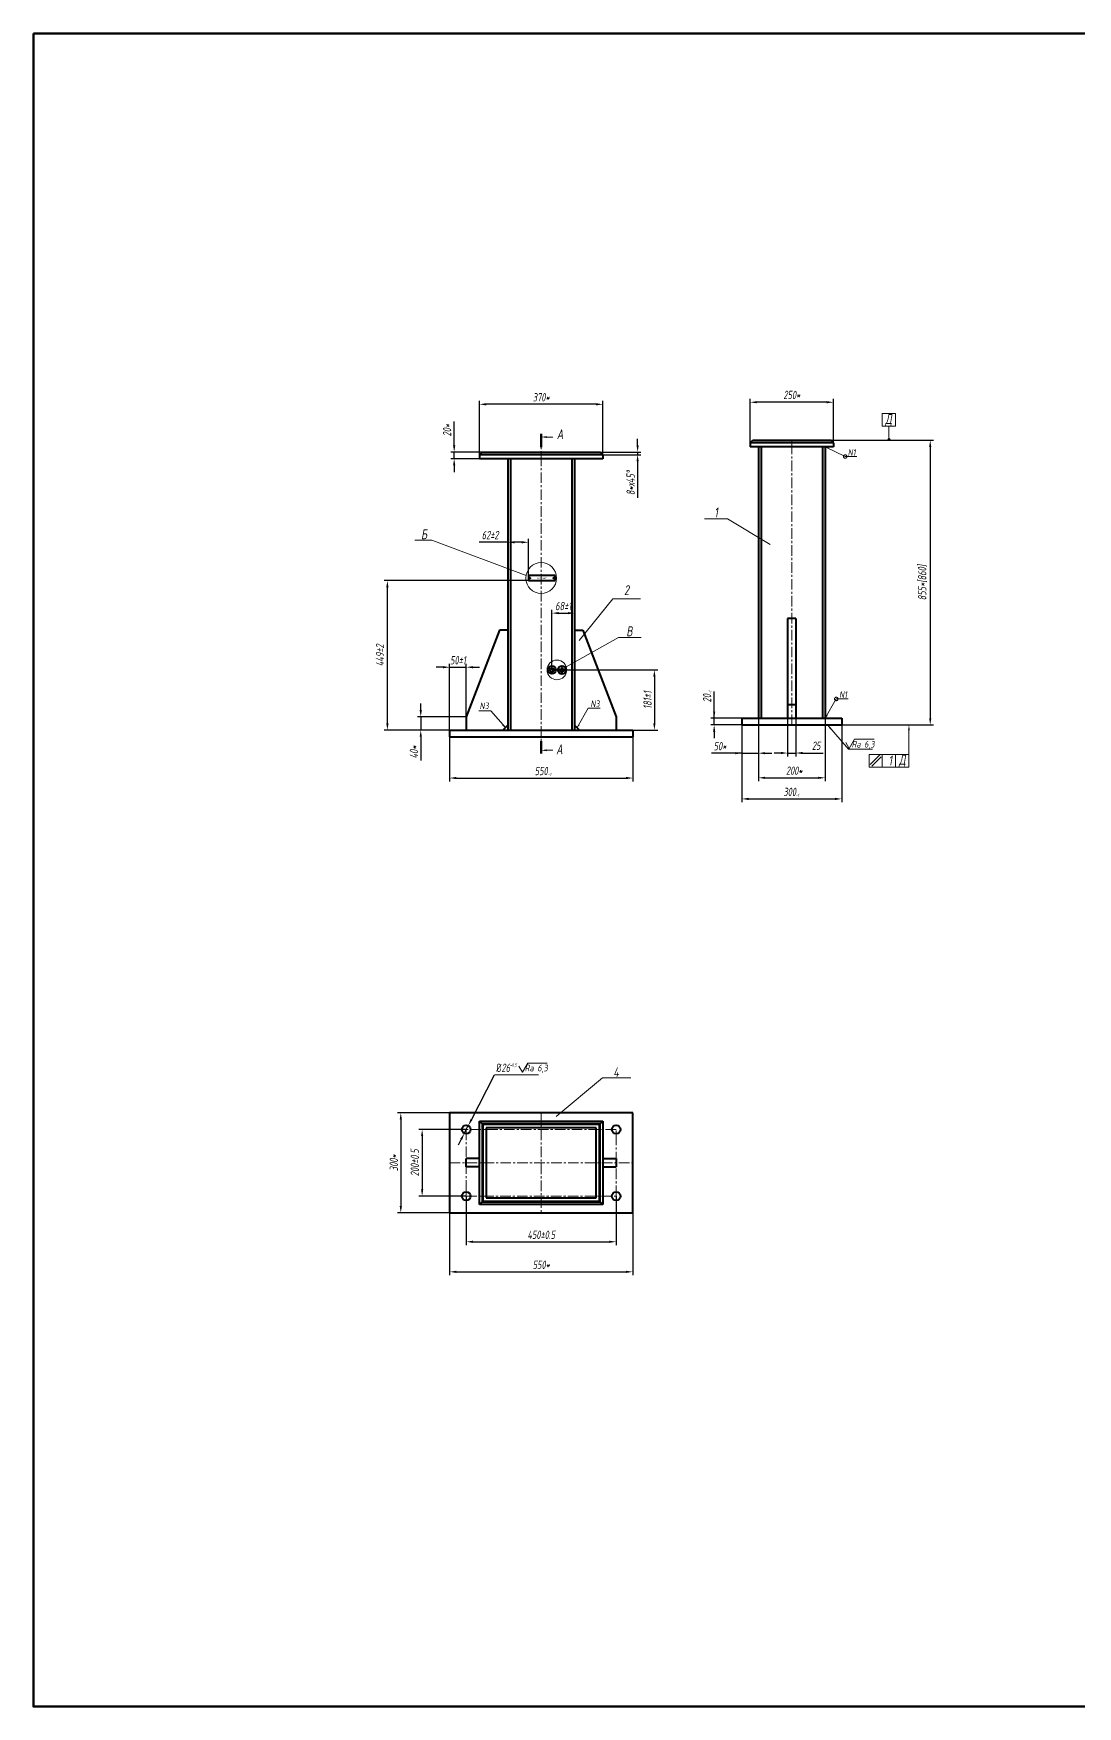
# Model space of a CAD drawing. Header units: millimetres. Extents: x 46486 to 69721, y 30372 to 52690.
# Drawn here: x 46486 to 49622, y 37806 to 42830 of the extents above; entities that cross this region are included whole.
import ezdxf

# ---------------------------------------------------------------- set-up
doc = ezdxf.new("R2010")
doc.units = ezdxf.units.MM
doc.linetypes.add('CENTER', pattern=[50.8, 31.75, -6.35, 6.35, -6.35])
doc.layers.add('РАЗМЕРЫ', color=7, linetype='Continuous', lineweight=18)
doc.styles.get("Standard").update_dxf_attribs({"font": 'simplex.shx', "width": 0.7, "oblique": 10})
doc.dimstyles.new('STAND1', dxfattribs={"dimtxt": 5, "dimasz": 4, "dimexe": 2, "dimexo": 0, "dimgap": 2, "dimtad": 1, "dimdec": 0, "dimzin": 0, "dimdsep": 46, "dimtxsty": 'Standard', "dimcen": 0, "dimadec": 0, "dimazin": 0, "dimtfac": 1, "dimtdec": 0, "dimtmove": 0, "dimatfit": 3, "dimfxl": 3, "dimtolj": 1, "dimtzin": 0, "dimarcsym": 1})
doc.dimstyles.new('Stand2', dxfattribs={"dimtxt": 10, "dimasz": 8, "dimexe": 4, "dimexo": 0, "dimgap": 4, "dimtad": 1, "dimdec": 0, "dimzin": 0, "dimdsep": 46, "dimtxsty": 'Standard', "dimcen": 0, "dimadec": 0, "dimazin": 0, "dimtfac": 1, "dimtdec": 0, "dimtmove": 0, "dimatfit": 3, "dimfxl": 0.18, "dimtolj": 1, "dimtzin": 0, "dimarcsym": 0})
doc.dimstyles.new('Stand4', dxfattribs={"dimtxt": 20, "dimasz": 16, "dimexe": 8, "dimexo": 0, "dimgap": 8, "dimtad": 1, "dimdec": 0, "dimzin": 0, "dimdsep": 46, "dimtxsty": 'Standard', "dimcen": 0, "dimadec": 0, "dimazin": 0, "dimtfac": 1, "dimtdec": 0, "dimtmove": 0, "dimatfit": 3, "dimfxl": 0.18, "dimtolj": 1, "dimtzin": 0, "dimarcsym": 0})
doc.dimstyles.new('Stand5', dxfattribs={"dimtxt": 25, "dimasz": 20, "dimexe": 10, "dimexo": 0, "dimgap": 8, "dimtad": 1, "dimdec": 0, "dimzin": 0, "dimdsep": 46, "dimtxsty": 'Standard', "dimcen": 0, "dimadec": 0, "dimazin": 0, "dimtfac": 1, "dimtdec": 0, "dimtmove": 0, "dimatfit": 3, "dimfxl": 0.18, "dimtolj": 1, "dimtzin": 0, "dimarcsym": 0})

# ---------------------------------------------------------------- blocks, each defined once
blk = doc.blocks.new('*D5946')
at = {"layer": 'РАЗМЕРЫ', "color": 0, "lineweight": 18, "insert": (48065.4, 40680.9), "char_height": 30, "attachment_point": 5, "rotation": 359.8985}
blk.add_mtext('\\A1;А', dxfattribs=at)
blk = doc.blocks.new('*D5947')
at = {"layer": 'РАЗМЕРЫ', "color": 0, "lineweight": 18, "insert": (48035.7, 40605.1), "char_height": 10, "attachment_point": 5, "rotation": 359.8985}
blk.add_mtext('\\A1;-1', dxfattribs=at)
blk = doc.blocks.new('*D5948')
at = {"layer": 'РАЗМЕРЫ', "color": 0, "lineweight": 18, "insert": (49054.1, 41669.7), "char_height": 30, "attachment_point": 5, "rotation": 359.8985}
blk.add_mtext('\\A1;Д', dxfattribs=at)
blk = doc.blocks.new('*D5949')
at = {"layer": 'РАЗМЕРЫ', "color": 0, "lineweight": 18, "insert": (49095.3, 40646.8), "char_height": 30, "attachment_point": 5, "rotation": 359.8985}
blk.add_mtext('\\A1;Д', dxfattribs=at)
blk = doc.blocks.new('*D5950')
at = {"layer": 'РАЗМЕРЫ', "color": 0, "lineweight": 18, "insert": (49059, 40647), "char_height": 30, "attachment_point": 5, "rotation": 359.8985}
blk.add_mtext('\\A1;1', dxfattribs=at)
blk = doc.blocks.new('*D5951')
at = {"layer": 'РАЗМЕРЫ', "color": 0, "lineweight": 18, "insert": (48535.9, 41391.8), "char_height": 30, "attachment_point": 5, "rotation": 359.8985}
blk.add_mtext('\\A1;1', dxfattribs=at)
blk = doc.blocks.new('*D5952')
at = {"layer": 'РАЗМЕРЫ', "color": 0, "lineweight": 18, "insert": (48977.5, 40693.8), "char_height": 20, "attachment_point": 5, "rotation": 359.8985}
blk.add_mtext('\\A1;Ra 6,3', dxfattribs=at)
blk = doc.blocks.new('*D5953')
at = {"layer": 'РАЗМЕРЫ', "color": 0, "lineweight": 18, "insert": (48917.4, 40845), "char_height": 20, "attachment_point": 5, "rotation": 359.8985}
blk.add_mtext('\\A1;N1', dxfattribs=at)
blk = doc.blocks.new('*D5954')
at = {"layer": 'РАЗМЕРЫ', "color": 0, "lineweight": 18, "insert": (48518.2, 40851.5), "char_height": 10, "attachment_point": 5, "rotation": 89.8985}
blk.add_mtext('\\A1;-1', dxfattribs=at)
blk = doc.blocks.new('*D5955')
at = {"layer": 'РАЗМЕРЫ', "color": 0, "lineweight": 18, "insert": (48943.2, 41572), "char_height": 20, "attachment_point": 5, "rotation": 359.8985}
blk.add_mtext('\\A1;N1', dxfattribs=at)
blk = doc.blocks.new('*D5956')
at = {"layer": 'РАЗМЕРЫ', "color": 0, "lineweight": 18, "insert": (48235.4, 39711.2), "char_height": 30, "attachment_point": 5, "rotation": 359.8985}
blk.add_mtext('\\A1;4', dxfattribs=at)
blk = doc.blocks.new('*D5961')
at = {"layer": 'РАЗМЕРЫ', "color": 0, "lineweight": 18, "insert": (48067.2, 41627), "char_height": 30, "attachment_point": 5, "rotation": 359.8985}
blk.add_mtext('\\A1;А', dxfattribs=at)
blk = doc.blocks.new('*D6020')
at = {"layer": 'РАЗМЕРЫ', "color": 0, "lineweight": 18, "insert": (47658.9, 41326.7), "char_height": 30, "attachment_point": 5, "rotation": 359.8985}
blk.add_mtext('\\A1;Б', dxfattribs=at)
blk = doc.blocks.new('*D6026')
at = {"layer": 'РАЗМЕРЫ', "color": 0, "lineweight": 18, "insert": (48275.5, 41035.2), "char_height": 30, "attachment_point": 5, "rotation": 359.8985}
blk.add_mtext('\\A1;В', dxfattribs=at)
blk = doc.blocks.new('*D6033')
at = {"layer": 'РАЗМЕРЫ', "color": 0, "lineweight": 18, "insert": (48780.2, 40542.7), "char_height": 10, "attachment_point": 5, "rotation": 359.8985}
blk.add_mtext('\\A1;-1', dxfattribs=at)
blk = doc.blocks.new('*D6043')
at = {"layer": 'РАЗМЕРЫ', "color": 0, "lineweight": 18, "insert": (47896.3, 39724.4), "char_height": 25, "attachment_point": 5, "rotation": 359.8985}
blk.add_mtext('\\A1;{\\Q0;%%C}26', dxfattribs=at)
blk = doc.blocks.new('*D6044')
at = {"layer": 'РАЗМЕРЫ', "color": 0, "lineweight": 18, "insert": (47995.9, 39721.5), "char_height": 20, "attachment_point": 5, "rotation": 359.8985}
blk.add_mtext('\\A1;Ra 6,3', dxfattribs=at)
blk = doc.blocks.new('*D6045')
at = {"layer": 'РАЗМЕРЫ', "color": 0, "lineweight": 18, "insert": (47927.2, 39731.7), "char_height": 10, "attachment_point": 5, "rotation": 359.8985}
blk.add_mtext('\\A1;-0,5', dxfattribs=at)
blk = doc.blocks.new('*D6046')
at = {"layer": 'РАЗМЕРЫ', "color": 0, "lineweight": 18, "insert": (48267, 41158.7), "char_height": 30, "attachment_point": 5, "rotation": 359.8985}
blk.add_mtext('\\A1;2', dxfattribs=at)
blk = doc.blocks.new('*D6047')
at = {"layer": 'РАЗМЕРЫ', "color": 0, "lineweight": 18, "insert": (48172.3, 40817.4), "char_height": 20, "attachment_point": 5, "rotation": 359.8985}
blk.add_mtext('\\A1;N3', dxfattribs=at)
blk = doc.blocks.new('*D6048')
at = {"layer": 'РАЗМЕРЫ', "color": 0, "lineweight": 18, "insert": (47839.3, 40811.3), "char_height": 20, "attachment_point": 5, "rotation": 359.8985}
blk.add_mtext('\\A1;N3', dxfattribs=at)
blk = doc.blocks.new('*D6077')
at = {"layer": 'РАЗМЕРЫ', "color": 0, "lineweight": 18, "insert": (48012.2, 41194.7), "char_height": 5, "attachment_point": 5, "rotation": 359.6202}
blk.add_mtext('\\A1;2А.012.002', dxfattribs=at)
blk = doc.blocks.new('*D6079')
at = {"layer": 'DEFPOINTS', "color": 0, "lineweight": 18}
for p in [(47749.3, 41573.4), (47826.5, 41553.4), (47834.4, 41573.4)]:
    blk.add_point(p, dxfattribs=at)
at = {"layer": 'РАЗМЕРЫ', "color": 0, "lineweight": -2}
for p, q in [((47749.3, 41593.4), (47749.3, 41664.7)), ((47749.3, 41593.4), (47749.3, 41664.7)), ((47834.4, 41573.4), (47739.3, 41573.4)), ((47826.5, 41553.4), (47739.3, 41553.4)), ((47749.3, 41553.4), (47749.3, 41573.4)), ((47749.3, 41533.4), (47749.3, 41513.4))]:
    blk.add_line(p, q, dxfattribs=at)
at = {"layer": 'РАЗМЕРЫ', "color": 0, "lineweight": 18}
for points in [[(47746, 41593.4), (47752.7, 41593.4), (47749.3, 41573.4)], [(47752.7, 41533.4), (47746, 41533.4), (47749.3, 41553.4)]]:
    blk.add_solid(points, dxfattribs=at)
at = {"layer": 'РАЗМЕРЫ', "color": 0, "lineweight": 18, "insert": (47727.9, 41639), "char_height": 25, "attachment_point": 5, "rotation": 90}
blk.add_mtext('\\A1;20*', dxfattribs=at)
blk = doc.blocks.new('*D6082')
at = {"layer": 'DEFPOINTS', "color": 0, "lineweight": 18}
for p in [(48187.7, 41573.4), (48195.7, 41565.4), (48300.2, 41565.4)]:
    blk.add_point(p, dxfattribs=at)
at = {"layer": 'РАЗМЕРЫ', "color": 0, "lineweight": -2}
for p, q in [((48300.2, 41593.4), (48300.2, 41613.4)), ((48187.7, 41573.4), (48310.2, 41573.4)), ((48195.7, 41565.4), (48310.2, 41565.4)), ((48300.2, 41573.4), (48300.2, 41565.4)), ((48300.2, 41545.4), (48300.2, 41436.1)), ((48300.2, 41545.4), (48300.2, 41436.1))]:
    blk.add_line(p, q, dxfattribs=at)
at = {"layer": 'РАЗМЕРЫ', "color": 0, "lineweight": 18}
for points in [[(48296.9, 41593.4), (48303.6, 41593.4), (48300.2, 41573.4)], [(48303.6, 41545.4), (48296.9, 41545.4), (48300.2, 41565.4)]]:
    blk.add_solid(points, dxfattribs=at)
at = {"layer": 'РАЗМЕРЫ', "color": 0, "lineweight": 18, "insert": (48279.2, 41480.8), "char_height": 25, "attachment_point": 5, "rotation": 90}
blk.add_mtext('\\A1;8*х45%%d', dxfattribs=at)
blk = doc.blocks.new('*D6083')
at = {"layer": 'DEFPOINTS', "color": 0, "lineweight": 18}
for p in [(47825.7, 41716.8), (47825.7, 41553.4), (48195.7, 41553.4)]:
    blk.add_point(p, dxfattribs=at)
at = {"layer": 'РАЗМЕРЫ', "color": 0, "lineweight": -2}
for p, q in [((47825.7, 41553.4), (47825.7, 41726.8)), ((48175.7, 41716.8), (47845.7, 41716.8)), ((48195.7, 41553.4), (48195.7, 41726.8))]:
    blk.add_line(p, q, dxfattribs=at)
at = {"layer": 'РАЗМЕРЫ', "color": 0, "lineweight": 18}
for points in [[(47845.7, 41720.1), (47845.7, 41713.5), (47825.7, 41716.8)], [(48175.7, 41713.5), (48175.7, 41720.1), (48195.7, 41716.8)]]:
    blk.add_solid(points, dxfattribs=at)
at = {"layer": 'РАЗМЕРЫ', "color": 0, "lineweight": 18, "insert": (48010.7, 41737.8), "char_height": 25, "attachment_point": 5}
blk.add_mtext('\\A1;370*', dxfattribs=at)
blk = doc.blocks.new('*D6084')
at = {"layer": 'DEFPOINTS', "color": 0, "lineweight": 18}
for p in [(47910.7, 41302.5), (47910.7, 41236), (47972.4, 41202.5)]:
    blk.add_point(p, dxfattribs=at)
at = {"layer": 'РАЗМЕРЫ', "color": 0, "lineweight": -2}
for p, q in [((47910.7, 41302.5), (47824.1, 41302.5)), ((47910.7, 41302.5), (47824.1, 41302.5)), ((47910.7, 41236), (47910.7, 41312.5)), ((47952.4, 41302.5), (47930.7, 41302.5)), ((47972.4, 41202.5), (47972.4, 41312.5))]:
    blk.add_line(p, q, dxfattribs=at)
at = {"layer": 'РАЗМЕРЫ', "color": 0, "lineweight": 18}
for points in [[(47930.7, 41305.8), (47930.7, 41299.2), (47910.7, 41302.5)], [(47952.4, 41299.2), (47952.4, 41305.8), (47972.4, 41302.5)]]:
    blk.add_solid(points, dxfattribs=at)
at = {"layer": 'РАЗМЕРЫ', "color": 0, "lineweight": 18, "insert": (47857.4, 41324), "char_height": 25, "attachment_point": 5}
blk.add_mtext('\\A1;62%%p2', dxfattribs=at)
blk = doc.blocks.new('*D6087')
at = {"layer": 'DEFPOINTS', "color": 0, "lineweight": 18}
for p in [(47785.7, 40927.3), (47735.7, 40738.4), (47785.7, 40738.4)]:
    blk.add_point(p, dxfattribs=at)
at = {"layer": 'РАЗМЕРЫ', "color": 0, "lineweight": -2}
for p, q in [((47715.7, 40927.3), (47695.7, 40927.3)), ((47735.7, 40738.4), (47735.7, 40937.3)), ((47735.7, 40927.3), (47785.7, 40927.3)), ((47785.7, 40738.4), (47785.7, 40937.3)), ((47805.7, 40927.3), (47825.7, 40927.3))]:
    blk.add_line(p, q, dxfattribs=at)
at = {"layer": 'РАЗМЕРЫ', "color": 0, "lineweight": 18}
for points in [[(47715.7, 40923.9), (47715.7, 40930.6), (47735.7, 40927.3)], [(47805.7, 40930.6), (47805.7, 40923.9), (47785.7, 40927.3)]]:
    blk.add_solid(points, dxfattribs=at)
at = {"layer": 'РАЗМЕРЫ', "color": 0, "lineweight": 18, "insert": (47760.7, 40948.3), "char_height": 25, "attachment_point": 5}
blk.add_mtext('\\A1;50%%p1', dxfattribs=at)
blk = doc.blocks.new('*D6090')
at = {"layer": 'DEFPOINTS', "color": 0, "lineweight": 18}
for p in [(47785.7, 40778.4), (47648.9, 40738.4), (47785.7, 40738.4)]:
    blk.add_point(p, dxfattribs=at)
at = {"layer": 'РАЗМЕРЫ', "color": 0, "lineweight": -2}
for p, q in [((47648.9, 40798.4), (47648.9, 40818.4)), ((47785.7, 40778.4), (47638.9, 40778.4)), ((47648.9, 40778.4), (47648.9, 40738.4)), ((47785.7, 40738.4), (47638.9, 40738.4)), ((47648.9, 40718.4), (47648.9, 40647)), ((47648.9, 40718.4), (47648.9, 40647))]:
    blk.add_line(p, q, dxfattribs=at)
at = {"layer": 'РАЗМЕРЫ', "color": 0, "lineweight": 18}
for points in [[(47645.6, 40798.4), (47652.3, 40798.4), (47648.9, 40778.4)], [(47652.3, 40718.4), (47645.6, 40718.4), (47648.9, 40738.4)]]:
    blk.add_solid(points, dxfattribs=at)
at = {"layer": 'РАЗМЕРЫ', "color": 0, "lineweight": 18, "insert": (47628.4, 40672.7), "char_height": 25, "attachment_point": 5, "rotation": 90}
blk.add_mtext('\\A1;40*', dxfattribs=at)
blk = doc.blocks.new('*D6093')
at = {"layer": 'DEFPOINTS', "color": 0, "lineweight": 18}
for p in [(47548.7, 41187.5), (47972.6, 41187.5), (47736.8, 40738.4)]:
    blk.add_point(p, dxfattribs=at)
at = {"layer": 'РАЗМЕРЫ', "color": 0, "lineweight": -2}
for p, q in [((47972.6, 41187.5), (47538.7, 41187.5)), ((47548.7, 40758.4), (47548.7, 41167.5)), ((47736.8, 40738.4), (47538.7, 40738.4))]:
    blk.add_line(p, q, dxfattribs=at)
at = {"layer": 'РАЗМЕРЫ', "color": 0, "lineweight": 18}
for points in [[(47552.1, 41167.5), (47545.4, 41167.5), (47548.7, 41187.5)], [(47545.4, 40758.4), (47552.1, 40758.4), (47548.7, 40738.4)]]:
    blk.add_solid(points, dxfattribs=at)
at = {"layer": 'РАЗМЕРЫ', "color": 0, "lineweight": 18, "insert": (47526.5, 40963), "char_height": 25, "attachment_point": 5, "rotation": 90}
blk.add_mtext('\\A1;449%%p2', dxfattribs=at)
blk = doc.blocks.new('*D6094')
at = {"layer": 'DEFPOINTS', "color": 0, "lineweight": 18}
for p in [(48110.7, 41089.8), (48110.7, 40976.5), (48043.1, 40919.2)]:
    blk.add_point(p, dxfattribs=at)
at = {"layer": 'РАЗМЕРЫ', "color": 0, "lineweight": -2}
for p, q in [((48043.1, 40919.2), (48043.1, 41099.8)), ((48110.7, 40976.5), (48110.7, 41099.8)), ((48063.1, 41089.8), (48090.7, 41089.8))]:
    blk.add_line(p, q, dxfattribs=at)
at = {"layer": 'РАЗМЕРЫ', "color": 0, "lineweight": 18}
for points in [[(48063.1, 41093.1), (48063.1, 41086.4), (48043.1, 41089.8)], [(48090.7, 41086.4), (48090.7, 41093.1), (48110.7, 41089.8)]]:
    blk.add_solid(points, dxfattribs=at)
at = {"layer": 'РАЗМЕРЫ', "color": 0, "lineweight": 18, "insert": (48076.9, 41111), "char_height": 25, "attachment_point": 5}
blk.add_mtext('\\A1;68%%p1', dxfattribs=at)
blk = doc.blocks.new('*D6095')
at = {"layer": 'DEFPOINTS', "color": 0, "lineweight": 18}
for p in [(48043.1, 40919.2), (48270.4, 40738.4), (48350.6, 40738.4)]:
    blk.add_point(p, dxfattribs=at)
at = {"layer": 'РАЗМЕРЫ', "color": 0, "lineweight": -2}
for p, q in [((48043.1, 40919.2), (48360.6, 40919.2)), ((48350.6, 40899.2), (48350.6, 40758.4)), ((48270.4, 40738.4), (48360.6, 40738.4))]:
    blk.add_line(p, q, dxfattribs=at)
at = {"layer": 'РАЗМЕРЫ', "color": 0, "lineweight": 18}
for points in [[(48353.9, 40899.2), (48347.3, 40899.2), (48350.6, 40919.2)], [(48347.3, 40758.4), (48353.9, 40758.4), (48350.6, 40738.4)]]:
    blk.add_solid(points, dxfattribs=at)
at = {"layer": 'РАЗМЕРЫ', "color": 0, "lineweight": 18, "insert": (48330.1, 40828.8), "char_height": 25, "attachment_point": 5, "rotation": 90}
blk.add_mtext('\\A1;181%%p1', dxfattribs=at)
blk = doc.blocks.new('*D6096')
at = {"layer": 'DEFPOINTS', "color": 0, "lineweight": 18}
for p in [(47735.7, 40718.4), (48285.7, 40718.4), (48285.7, 40594.5)]:
    blk.add_point(p, dxfattribs=at)
at = {"layer": 'РАЗМЕРЫ', "color": 0, "lineweight": -2}
for p, q in [((47735.7, 40718.4), (47735.7, 40584.5)), ((48285.7, 40718.4), (48285.7, 40584.5)), ((47755.7, 40594.5), (48265.7, 40594.5))]:
    blk.add_line(p, q, dxfattribs=at)
at = {"layer": 'РАЗМЕРЫ', "color": 0, "lineweight": 18}
for points in [[(47755.7, 40597.9), (47755.7, 40591.2), (47735.7, 40594.5)], [(48265.7, 40591.2), (48265.7, 40597.9), (48285.7, 40594.5)]]:
    blk.add_solid(points, dxfattribs=at)
at = {"layer": 'РАЗМЕРЫ', "color": 0, "lineweight": 18, "insert": (48010.7, 40615.6), "char_height": 25, "attachment_point": 5}
blk.add_mtext('\\A1;550', dxfattribs=at)
blk = doc.blocks.new('*D6097')
at = {"layer": 'DEFPOINTS', "color": 0, "lineweight": 18}
for p in [(48530.1, 40773.9), (48613.9, 40773.9), (48613.9, 40753.9)]:
    blk.add_point(p, dxfattribs=at)
at = {"layer": 'РАЗМЕРЫ', "color": 0, "lineweight": -2}
for p, q in [((48530.1, 40773.9), (48530.1, 40854.4)), ((48530.1, 40773.9), (48530.1, 40854.4)), ((48530.1, 40793.9), (48530.1, 40813.9)), ((48613.9, 40773.9), (48520.1, 40773.9)), ((48613.9, 40753.9), (48520.1, 40753.9)), ((48530.1, 40753.9), (48530.1, 40773.9)), ((48530.1, 40733.9), (48530.1, 40713.9))]:
    blk.add_line(p, q, dxfattribs=at)
at = {"layer": 'РАЗМЕРЫ', "color": 0, "lineweight": 18}
for points in [[(48526.8, 40793.9), (48533.5, 40793.9), (48530.1, 40773.9)], [(48533.5, 40733.9), (48526.8, 40733.9), (48530.1, 40753.9)]]:
    blk.add_solid(points, dxfattribs=at)
at = {"layer": 'РАЗМЕРЫ', "color": 0, "lineweight": 18, "insert": (48508.7, 40834.2), "char_height": 25, "attachment_point": 5, "rotation": 90}
blk.add_mtext('\\A1;20', dxfattribs=at)
blk = doc.blocks.new('*D6098')
at = {"layer": 'DEFPOINTS', "color": 0, "lineweight": 18}
for p in [(48638.3, 41723), (48638.3, 41588.9), (48888.3, 41588.9)]:
    blk.add_point(p, dxfattribs=at)
at = {"layer": 'РАЗМЕРЫ', "color": 0, "lineweight": -2}
for p, q in [((48638.3, 41588.9), (48638.3, 41733)), ((48868.3, 41723), (48658.3, 41723)), ((48888.3, 41588.9), (48888.3, 41733))]:
    blk.add_line(p, q, dxfattribs=at)
at = {"layer": 'РАЗМЕРЫ', "color": 0, "lineweight": 18}
for points in [[(48658.3, 41726.4), (48658.3, 41719.7), (48638.3, 41723)], [(48868.3, 41719.7), (48868.3, 41726.4), (48888.3, 41723)]]:
    blk.add_solid(points, dxfattribs=at)
at = {"layer": 'РАЗМЕРЫ', "color": 0, "lineweight": 18, "insert": (48763.3, 41745), "char_height": 25, "attachment_point": 5}
blk.add_mtext('\\A1;250*', dxfattribs=at)
blk = doc.blocks.new('*D6099')
at = {"layer": 'DEFPOINTS', "color": 0, "lineweight": 18}
for p in [(48775.8, 40801.7), (48750.8, 40793.9), (48775.8, 40669.6)]:
    blk.add_point(p, dxfattribs=at)
at = {"layer": 'РАЗМЕРЫ', "color": 0, "lineweight": -2}
for p, q in [((48775.8, 40801.7), (48775.8, 40659.6)), ((48750.8, 40793.9), (48750.8, 40659.6)), ((48730.8, 40669.6), (48710.8, 40669.6)), ((48750.8, 40669.6), (48775.8, 40669.6)), ((48795.8, 40669.6), (48857.2, 40669.6)), ((48795.8, 40669.6), (48857.2, 40669.6))]:
    blk.add_line(p, q, dxfattribs=at)
at = {"layer": 'РАЗМЕРЫ', "color": 0, "lineweight": 18}
for points in [[(48730.8, 40666.3), (48730.8, 40673), (48750.8, 40669.6)], [(48795.8, 40673), (48795.8, 40666.3), (48775.8, 40669.6)]]:
    blk.add_solid(points, dxfattribs=at)
at = {"layer": 'РАЗМЕРЫ', "color": 0, "lineweight": 18, "insert": (48836.5, 40691.6), "char_height": 25, "attachment_point": 5}
blk.add_mtext('\\A1;25', dxfattribs=at)
blk = doc.blocks.new('*D6100')
at = {"layer": 'DEFPOINTS', "color": 0, "lineweight": 18}
for p in [(48613.3, 40753.9), (48663.3, 40786.2), (48663.3, 40669.2)]:
    blk.add_point(p, dxfattribs=at)
at = {"layer": 'РАЗМЕРЫ', "color": 0, "lineweight": -2}
for p, q in [((48613.3, 40753.9), (48613.3, 40659.2)), ((48663.3, 40786.2), (48663.3, 40659.2)), ((48613.3, 40669.2), (48522.1, 40669.2)), ((48613.3, 40669.2), (48522.1, 40669.2)), ((48593.3, 40669.2), (48573.3, 40669.2)), ((48613.3, 40669.2), (48663.3, 40669.2)), ((48683.3, 40669.2), (48703.3, 40669.2))]:
    blk.add_line(p, q, dxfattribs=at)
at = {"layer": 'РАЗМЕРЫ', "color": 0, "lineweight": 18}
for points in [[(48593.3, 40665.8), (48593.3, 40672.5), (48613.3, 40669.2)], [(48683.3, 40672.5), (48683.3, 40665.8), (48663.3, 40669.2)]]:
    blk.add_solid(points, dxfattribs=at)
at = {"layer": 'РАЗМЕРЫ', "color": 0, "lineweight": 18, "insert": (48547.7, 40690.2), "char_height": 25, "attachment_point": 5}
blk.add_mtext('\\A1;50*', dxfattribs=at)
blk = doc.blocks.new('*D6101')
at = {"layer": 'DEFPOINTS', "color": 0, "lineweight": 18}
for p in [(48663.3, 40775.5), (48863.3, 40775.5), (48863.3, 40595.2)]:
    blk.add_point(p, dxfattribs=at)
at = {"layer": 'РАЗМЕРЫ', "color": 0, "lineweight": -2}
for p, q in [((48663.3, 40775.5), (48663.3, 40585.2)), ((48863.3, 40775.5), (48863.3, 40585.2)), ((48683.3, 40595.2), (48843.3, 40595.2))]:
    blk.add_line(p, q, dxfattribs=at)
at = {"layer": 'РАЗМЕРЫ', "color": 0, "lineweight": 18}
for points in [[(48683.3, 40598.5), (48683.3, 40591.9), (48663.3, 40595.2)], [(48843.3, 40591.9), (48843.3, 40598.5), (48863.3, 40595.2)]]:
    blk.add_solid(points, dxfattribs=at)
at = {"layer": 'РАЗМЕРЫ', "color": 0, "lineweight": 18, "insert": (48770.6, 40616.7), "char_height": 25, "attachment_point": 5}
blk.add_mtext('\\A1;200*', dxfattribs=at)
blk = doc.blocks.new('*D6102')
at = {"layer": 'DEFPOINTS', "color": 0, "lineweight": 18}
for p in [(48613.3, 40753.9), (48913.3, 40753.9), (48913.3, 40531.9)]:
    blk.add_point(p, dxfattribs=at)
at = {"layer": 'РАЗМЕРЫ', "color": 0, "lineweight": -2}
for p, q in [((48613.3, 40753.9), (48613.3, 40521.9)), ((48913.3, 40753.9), (48913.3, 40521.9)), ((48633.3, 40531.9), (48893.3, 40531.9))]:
    blk.add_line(p, q, dxfattribs=at)
at = {"layer": 'РАЗМЕРЫ', "color": 0, "lineweight": 18}
for points in [[(48633.3, 40535.2), (48633.3, 40528.5), (48613.3, 40531.9)], [(48893.3, 40528.5), (48893.3, 40535.2), (48913.3, 40531.9)]]:
    blk.add_solid(points, dxfattribs=at)
at = {"layer": 'РАЗМЕРЫ', "color": 0, "lineweight": 18, "insert": (48757.1, 40552.9), "char_height": 25, "attachment_point": 5}
blk.add_mtext('\\A1;300', dxfattribs=at)
blk = doc.blocks.new('*D6107')
at = {"layer": 'DEFPOINTS', "color": 0, "lineweight": 18}
for p in [(48879.9, 41608.9), (48912.7, 40753.9), (49179.1, 40753.9)]:
    blk.add_point(p, dxfattribs=at)
at = {"layer": 'РАЗМЕРЫ', "color": 0, "lineweight": -2}
for p, q in [((48879.9, 41608.9), (49189.1, 41608.9)), ((49179.1, 41588.9), (49179.1, 40773.9)), ((48912.7, 40753.9), (49189.1, 40753.9))]:
    blk.add_line(p, q, dxfattribs=at)
at = {"layer": 'РАЗМЕРЫ', "color": 0, "lineweight": 18}
for points in [[(49182.4, 41588.9), (49175.8, 41588.9), (49179.1, 41608.9)], [(49175.8, 40773.9), (49182.4, 40773.9), (49179.1, 40753.9)]]:
    blk.add_solid(points, dxfattribs=at)
at = {"layer": 'РАЗМЕРЫ', "color": 0, "lineweight": 18, "insert": (49156.1, 41181.4), "char_height": 25, "attachment_point": 5, "rotation": 90}
blk.add_mtext('\\A1;855*[860]', dxfattribs=at)
blk = doc.blocks.new('*D6109')
at = {"layer": 'DEFPOINTS', "color": 0, "lineweight": 18}
for p in [(47785.7, 39339.2), (48235.7, 39339.2), (48235.7, 39202)]:
    blk.add_point(p, dxfattribs=at)
at = {"layer": 'РАЗМЕРЫ', "color": 0, "lineweight": -2}
for p, q in [((47785.7, 39339.2), (47785.7, 39192)), ((48235.7, 39339.2), (48235.7, 39192)), ((47805.7, 39202), (48215.7, 39202))]:
    blk.add_line(p, q, dxfattribs=at)
at = {"layer": 'РАЗМЕРЫ', "color": 0, "lineweight": 18}
for points in [[(47805.7, 39205.3), (47805.7, 39198.7), (47785.7, 39202)], [(48215.7, 39198.7), (48215.7, 39205.3), (48235.7, 39202)]]:
    blk.add_solid(points, dxfattribs=at)
at = {"layer": 'РАЗМЕРЫ', "color": 0, "lineweight": 18, "insert": (48010.7, 39223), "char_height": 25, "attachment_point": 5}
blk.add_mtext('\\A1;450%%p0.5', dxfattribs=at)
blk = doc.blocks.new('*D6110')
at = {"layer": 'DEFPOINTS', "color": 0, "lineweight": 18}
for p in [(47735.7, 39289.2), (48285.7, 39289.2), (48285.7, 39111.7)]:
    blk.add_point(p, dxfattribs=at)
at = {"layer": 'РАЗМЕРЫ', "color": 0, "lineweight": -2}
for p, q in [((47735.7, 39289.2), (47735.7, 39101.7)), ((48285.7, 39289.2), (48285.7, 39101.7)), ((47755.7, 39111.7), (48265.7, 39111.7))]:
    blk.add_line(p, q, dxfattribs=at)
at = {"layer": 'РАЗМЕРЫ', "color": 0, "lineweight": 18}
for points in [[(47755.7, 39115), (47755.7, 39108.4), (47735.7, 39111.7)], [(48265.7, 39108.4), (48265.7, 39115), (48285.7, 39111.7)]]:
    blk.add_solid(points, dxfattribs=at)
at = {"layer": 'РАЗМЕРЫ', "color": 0, "lineweight": 18, "insert": (48010.7, 39132.7), "char_height": 25, "attachment_point": 5}
blk.add_mtext('\\A1;550*', dxfattribs=at)
blk = doc.blocks.new('*D6111')
at = {"layer": 'DEFPOINTS', "color": 0, "lineweight": 18}
for p in [(47785.7, 39539.2), (47653.1, 39339.2), (47785.7, 39339.2)]:
    blk.add_point(p, dxfattribs=at)
at = {"layer": 'РАЗМЕРЫ', "color": 0, "lineweight": -2}
for p, q in [((47785.7, 39539.2), (47643.1, 39539.2)), ((47653.1, 39519.2), (47653.1, 39359.2)), ((47785.7, 39339.2), (47643.1, 39339.2))]:
    blk.add_line(p, q, dxfattribs=at)
at = {"layer": 'РАЗМЕРЫ', "color": 0, "lineweight": 18}
for points in [[(47656.4, 39519.2), (47649.8, 39519.2), (47653.1, 39539.2)], [(47649.8, 39359.2), (47656.4, 39359.2), (47653.1, 39339.2)]]:
    blk.add_solid(points, dxfattribs=at)
at = {"layer": 'РАЗМЕРЫ', "color": 0, "lineweight": 18, "insert": (47631.1, 39439.2), "char_height": 25, "attachment_point": 5, "rotation": 90}
blk.add_mtext('\\A1;200%%p0.5', dxfattribs=at)
blk = doc.blocks.new('*D6112')
at = {"layer": 'DEFPOINTS', "color": 0, "lineweight": 18}
for p in [(47735.7, 39589.2), (47589, 39289.2), (47735.7, 39289.2)]:
    blk.add_point(p, dxfattribs=at)
at = {"layer": 'РАЗМЕРЫ', "color": 0, "lineweight": -2}
for p, q in [((47735.7, 39589.2), (47579, 39589.2)), ((47589, 39569.2), (47589, 39309.2)), ((47735.7, 39289.2), (47579, 39289.2))]:
    blk.add_line(p, q, dxfattribs=at)
at = {"layer": 'РАЗМЕРЫ', "color": 0, "lineweight": 18}
for points in [[(47592.4, 39569.2), (47585.7, 39569.2), (47589, 39589.2)], [(47585.7, 39309.2), (47592.4, 39309.2), (47589, 39289.2)]]:
    blk.add_solid(points, dxfattribs=at)
at = {"layer": 'РАЗМЕРЫ', "color": 0, "lineweight": 18, "insert": (47568, 39439.2), "char_height": 25, "attachment_point": 5, "rotation": 90}
blk.add_mtext('\\A1;300*', dxfattribs=at)
blk = doc.blocks.new('*D6113')
at = {"layer": 'РАЗМЕРЫ', "color": 0, "lineweight": -2}
for p, q in [((47800.9, 39568.5), (47870.6, 39703.7)), ((47779.8, 39527.6), (47791.7, 39550.7)), ((47770.6, 39509.8), (47761.4, 39492.1))]:
    blk.add_line(p, q, dxfattribs=at)
at = {"layer": 'РАЗМЕРЫ', "color": 0, "lineweight": 18}
for points in [[(47797.9, 39570), (47803.8, 39567), (47791.7, 39550.7)], [(47773.6, 39508.3), (47767.6, 39511.4), (47779.8, 39527.6)]]:
    blk.add_solid(points, dxfattribs=at)
at = {"layer": 'РАЗМЕРЫ', "color": 0, "lineweight": 18, "insert": (47845.5, 39699.8), "char_height": 25, "attachment_point": 5, "rotation": 62.7233}
blk.add_mtext('\\A1;  ', dxfattribs=at)

msp = doc.modelspace()

# ---------------------------------------------------------------- hatches: boundary and pattern name
at = {"layer": 'РАЗМЕРЫ', "lineweight": 18}
h = msp.add_hatch(color=0, dxfattribs=at)
h.dxf.hatch_style = 1
h.paths.add_polyline_path([(48026.73, 41615.85), (48010.73, 41618.54), (48026.73, 41621.18)])
h = msp.add_hatch(color=256, dxfattribs=at)
h.dxf.hatch_style = 1
h.paths.add_polyline_path([(49061.89, 41608.91), (49048.63, 41608.91), (49055.02, 41618.39)])
h = msp.add_hatch(color=0, dxfattribs=at)
h.dxf.hatch_style = 1
h.paths.add_polyline_path([(48875.09, 41586.93), (48872.23, 41584.64), (48863.34, 41588.91)])
h = msp.add_hatch(color=0, dxfattribs=at)
h.dxf.hatch_style = 1
h.paths.add_polyline_path([(47893.2, 40752.36), (47896.73, 40753.34), (47903.23, 40745.91)])
h = msp.add_hatch(color=0, dxfattribs=at)
h.dxf.hatch_style = 1
h.paths.add_polyline_path([(48126.81, 40754.18), (48123.16, 40754.46), (48118.23, 40745.91)])
h = msp.add_hatch(color=0, dxfattribs=at)
h.dxf.hatch_style = 1
h.paths.add_polyline_path([(48871.92, 40782.18), (48868.27, 40782.45), (48863.34, 40773.91)])
h = msp.add_hatch(color=0, dxfattribs=at)
h.dxf.hatch_style = 1
h.paths.add_polyline_path([(48882.63, 40743.69), (48878.63, 40740.15), (48870.04, 40753.91)])
h = msp.add_hatch(color=0, dxfattribs=at)
h.dxf.hatch_style = 1
h.paths.add_polyline_path([(49115.21, 40753.91), (49117.87, 40737.91), (49115.21, 40737.91), (49112.54, 40737.91)])
h = msp.add_hatch(color=0, dxfattribs=at)
h.dxf.hatch_style = 1
h.paths.add_polyline_path([(48026.73, 40675.17), (48010.73, 40677.87), (48026.73, 40680.51)])

# ---------------------------------------------------------------- linework, layer by layer
at = {"color": 7, "linetype": 'Continuous', "lineweight": 40}
for p, q in [((48638.34, 41600.91), (48646.34, 41608.91)), ((48888.34, 41600.91), (48638.34, 41600.91)), ((48638.34, 41600.91), (48638.34, 41588.91)), ((48646.34, 41608.91), (48880.34, 41608.91)), ((48888.34, 41600.91), (48880.34, 41608.91)), ((48888.34, 41600.91), (48888.34, 41588.91)), ((47833.73, 41573.41), (47825.73, 41565.41)), ((48195.73, 41565.41), (47825.73, 41565.41)), ((47825.73, 41565.41), (47825.73, 41553.41)), ((48195.73, 41553.41), (47825.73, 41553.41)), ((47833.73, 41573.41), (48187.73, 41573.41)), ((47910.73, 41553.41), (47910.73, 40738.41)), ((47918.73, 41553.41), (47918.73, 40738.41)), ((48102.73, 41553.41), (48102.73, 40738.41)), ((48110.73, 41553.41), (48110.73, 40738.41)), ((48195.73, 41565.41), (48187.73, 41573.41)), ((48195.73, 41565.41), (48195.73, 41553.41)), ((48888.34, 41588.91), (48638.34, 41588.91)), ((48663.34, 41588.91), (48663.34, 40773.91)), ((48671.34, 41588.91), (48671.34, 40773.91)), ((48855.34, 41588.91), (48855.34, 40773.91)), ((48863.34, 41588.91), (48863.34, 40773.91)), ((48775.84, 41073.91), (48750.84, 41073.91)), ((48750.84, 41073.91), (48750.84, 40813.91)), ((48775.84, 41073.91), (48775.84, 40813.91)), ((47885.73, 41038.41), (47785.73, 40778.41)), ((47910.73, 41038.41), (47885.73, 41038.41)), ((48110.73, 41038.41), (48135.73, 41038.41)), ((48135.73, 41038.41), (48235.73, 40778.41)), ((48064.42, 40921.21), (48072.15, 40921.21)), ((48081.68, 40919.41), (48064.42, 40919.41)), ((48068.02, 40917.61), (48078.08, 40917.61)), ((48078.08, 40915.81), (48068.02, 40915.81)), ((48071.62, 40914.01), (48074.48, 40914.01)), ((48074.48, 40912.21), (48071.62, 40912.21)), ((48072.15, 40925.31), (48072.15, 40921.21)), ((48073.95, 40925.31), (48073.95, 40921.21)), ((48073.95, 40921.21), (48081.68, 40921.21)), ((48775.84, 40813.91), (48750.84, 40813.91)), ((48750.84, 40813.91), (48750.84, 40773.91)), ((48775.84, 40813.91), (48775.84, 40773.91)), ((47785.73, 40778.41), (47785.73, 40738.41)), ((47895.73, 40738.41), (47910.73, 40753.41)), ((48110.73, 40753.41), (48125.73, 40738.41)), ((48235.73, 40778.41), (48235.73, 40738.41)), ((48613.34, 40773.91), (48613.34, 40753.91)), ((48613.34, 40773.91), (48913.34, 40773.91)), ((48613.34, 40753.91), (48913.34, 40753.91)), ((48913.34, 40773.91), (48913.34, 40753.91)), ((47735.73, 40738.41), (47735.73, 40718.41)), ((47735.73, 40738.41), (48285.73, 40738.41)), ((47735.73, 40718.41), (48285.73, 40718.41)), ((48285.73, 40738.41), (48285.73, 40718.41)), ((47735.73, 39589.18), (47735.73, 39289.18)), ((48285.73, 39589.18), (47735.73, 39589.18)), ((47825.73, 39314.18), (47825.73, 39564.18)), ((47833.73, 39556.18), (47825.73, 39564.18)), ((47825.73, 39564.18), (48195.73, 39564.18)), ((47833.73, 39556.18), (47833.73, 39322.18)), ((48187.73, 39556.18), (47833.73, 39556.18)), ((48185.73, 39554.18), (47835.73, 39554.18)), ((47835.73, 39554.18), (47835.73, 39324.18)), ((47845.73, 39544.18), (47845.73, 39334.18)), ((48175.73, 39544.18), (47845.73, 39544.18)), ((48175.73, 39334.18), (48175.73, 39544.18)), ((48185.73, 39324.18), (48185.73, 39554.18)), ((48195.73, 39564.18), (48187.73, 39556.18)), ((48187.73, 39322.18), (48187.73, 39556.18)), ((48195.73, 39564.18), (48195.73, 39314.18)), ((48285.73, 39289.18), (48285.73, 39589.18)), ((47785.73, 39426.68), (47785.73, 39451.68)), ((47825.73, 39451.68), (47785.73, 39451.68)), ((48195.73, 39451.68), (48235.73, 39451.68)), ((48235.73, 39451.68), (48235.73, 39426.68)), ((47825.73, 39426.68), (47785.73, 39426.68)), ((48195.73, 39426.68), (48235.73, 39426.68)), ((47735.73, 39289.18), (48285.73, 39289.18)), ((47833.73, 39322.18), (47825.73, 39314.18)), ((48195.73, 39314.18), (47825.73, 39314.18)), ((47833.73, 39322.18), (48187.73, 39322.18)), ((47835.73, 39324.18), (48185.73, 39324.18)), ((47845.73, 39334.18), (48175.73, 39334.18)), ((48195.73, 39314.18), (48187.73, 39322.18))]:
    msp.add_line(p, q, dxfattribs=at)
for centre, radius in [((48043.05, 40919.21), 12), ((48043.05, 40919.21), 6), ((48073.05, 40919.21), 12.5), ((47785.73, 39539.18), 13), ((48235.73, 39539.18), 13), ((47785.73, 39339.18), 13), ((48235.73, 39339.18), 13)]:
    msp.add_circle(centre, radius, dxfattribs=at)
for centre, start, end in [((48064.42, 40920.31), 90, 180), ((48064.42, 40920.31), 180, 270), ((48068.02, 40916.71), 90, 180), ((48068.02, 40916.71), 180, 270), ((48071.62, 40913.11), 90, 180), ((48071.62, 40913.11), 180, 270), ((48073.05, 40925.31), 90, 180), ((48073.05, 40925.31), 0, 90), ((48074.48, 40913.11), 0, 90), ((48074.48, 40913.11), 270, 0), ((48078.08, 40916.71), 0, 90), ((48078.08, 40916.71), 270, 0), ((48081.68, 40920.31), 0, 90), ((48081.68, 40920.31), 270, 0)]:
    msp.add_arc(centre, 0.9, start, end, dxfattribs=at)
at = {"layer": 'РАЗМЕРЫ', "color": 0, "lineweight": 18}
for p, q in [((49035.02, 41689.2), (49035.02, 41650.91)), ((49075.02, 41689.2), (49035.02, 41689.2)), ((49075.02, 41650.91), (49035.02, 41650.91)), ((49055.02, 41618.39), (49055.02, 41650.91)), ((49075.02, 41689.2), (49075.02, 41650.91)), ((48045.23, 41618.48), (48026.73, 41618.52)), ((48863.34, 41588.91), (48923.76, 41559.95)), ((48570.05, 41372.97), (48501.1, 41372.97)), ((48698.59, 41295.85), (48570.05, 41372.97)), ((47681.78, 41308.33), (47630.88, 41308.33)), ((47965.09, 41202.43), (47681.78, 41308.33)), ((47978.25, 41195), (47974.45, 41195.03)), ((47977.24, 41196.25), (47975.24, 41194.06)), ((47977.52, 41195.95), (47975.56, 41193.77)), ((47976.4, 41193.1), (47976.4, 41196.96)), ((48050.25, 41195.03), (48046.45, 41195.06)), ((48049.24, 41196.28), (48047.24, 41194.08)), ((48049.52, 41195.98), (48047.56, 41193.79)), ((48048.4, 41193.12), (48048.4, 41196.99)), ((48124.51, 41007.97), (48226.18, 41132.42)), ((48226.18, 41132.42), (48308.56, 41132.42)), ((48085.88, 40928.28), (48243.22, 41016.6)), ((48243.22, 41016.6), (48311, 41016.6)), ((47859.1, 40796.34), (47823.13, 40796.34)), ((47903.23, 40745.91), (47859.1, 40796.34)), ((48118.23, 40745.91), (48151.73, 40803.94)), ((48187.7, 40803.94), (48151.73, 40803.94)), ((48863.34, 40773.91), (48896.83, 40831.94)), ((48932.81, 40831.94), (48896.83, 40831.94)), ((48933.47, 40681.24), (48870.04, 40753.91)), ((48935.82, 40683.1), (48925.26, 40701.39)), ((48935.82, 40683.1), (48951.98, 40711.09)), ((48951.98, 40711.09), (49010.55, 40711.58)), ((49115.21, 40737.91), (49115.21, 40627.22)), ((48045.23, 40677.81), (48026.73, 40677.84)), ((49006.04, 40681.24), (48933.47, 40681.24)), ((48995.21, 40627.22), (48995.21, 40665.52)), ((48995.21, 40665.52), (49115.21, 40665.52)), ((49027.58, 40663.98), (48999.03, 40635.38)), ((49031.74, 40658.46), (49003.19, 40629.86)), ((49035.21, 40627.22), (49035.21, 40665.52)), ((49075.21, 40627.22), (49075.21, 40665.52)), ((49115.21, 40627.22), (49115.21, 40665.52)), ((49035.21, 40627.22), (48995.21, 40627.22)), ((49075.21, 40627.22), (49035.21, 40627.22)), ((49075.21, 40627.22), (49115.21, 40627.22)), ((47870.59, 39703.75), (48002.93, 39703.75)), ((47954.25, 39710.82), (47943.7, 39729.11)), ((47954.25, 39710.82), (47970.41, 39738.81)), ((47970.41, 39738.81), (48029.04, 39738.81)), ((48055.7, 39577.86), (48194.37, 39693.93)), ((48194.37, 39693.93), (48280.06, 39693.93))]:
    msp.add_line(p, q, dxfattribs=at)
at = {"layer": 'РАЗМЕРЫ', "color": 0, "linetype": 'CENTER', "lineweight": 18}
for p, q in [((48010.73, 40667.72), (48010.73, 41628.58)), ((48763.34, 40753.91), (48763.34, 41608.91)), ((48010.73, 39589.18), (48010.73, 39289.18)), ((47785.73, 39539.18), (47785.73, 39339.18)), ((48235.73, 39539.18), (47785.73, 39539.18)), ((48235.73, 39339.18), (48235.73, 39539.18)), ((47735.73, 39439.18), (48285.73, 39439.18)), ((47785.73, 39339.18), (48235.73, 39339.18))]:
    msp.add_line(p, q, dxfattribs=at)
at = {"layer": 'РАЗМЕРЫ', "color": 0, "lineweight": 200}
for p, q in [((48010.73, 41588.49), (48010.73, 41628.58)), ((48010.73, 40705.51), (48010.73, 40667.72))]:
    msp.add_line(p, q, dxfattribs=at)
at = {"layer": 'РАЗМЕРЫ', "lineweight": 18}
for p, q in [((48923.76, 41559.95), (48958.73, 41559.95)), ((47920.13, 39729.99), (47920.13, 39732.61))]:
    msp.add_line(p, q, dxfattribs=at)
at = {"layer": 'РАЗМЕРЫ', "color": 0, "lineweight": 40}
for p, q in [((47972.4, 41202.53), (47972.4, 41187.53)), ((48052.4, 41202.53), (47972.4, 41202.53)), ((48052.4, 41187.53), (48052.4, 41202.53)), ((47972.4, 41187.53), (48052.4, 41187.53))]:
    msp.add_line(p, q, dxfattribs=at)
at = {"layer": 'РАЗМЕРЫ', "color": 0, "lineweight": 200}
msp.add_lwpolyline([(46485.73, 42830.41), (52757.3, 42830.41), (52757.3, 37806.34), (46485.73, 37806.34)], close=True, dxfattribs=at)
at = {"layer": 'РАЗМЕРЫ', "color": 0, "linetype": 'CENTER', "lineweight": 18}
for centre in [(48923.76, 41559.95), (48896.83, 40831.94)]:
    msp.add_circle(centre, 5.18, dxfattribs=at)
at = {"layer": 'РАЗМЕРЫ', "color": 0, "lineweight": 18}
msp.add_circle((48010.73, 41195.03), 46.24, dxfattribs=at)
at = {"layer": 'РАЗМЕРЫ', "color": 0, "lineweight": 40}
for centre in [(47976.4, 41195.03), (48048.4, 41195.03)]:
    msp.add_circle(centre, 1.5, dxfattribs=at)
at = {"layer": 'РАЗМЕРЫ', "lineweight": 18}
msp.add_circle((48057.86, 40919.28), 29.43, dxfattribs=at)

# ---------------------------------------------------------------- dimensions: what is measured, and where the dimension line sits
at = {"layer": 'РАЗМЕРЫ', "color": 0, "lineweight": 18}
for base, p1, p2, angle, text, picture, middle in [((47825.73, 41716.81), (48195.73, 41553.41), (47825.73, 41553.41), 180, '370*', '*D6083', (48010.73, 41737.83)), ((48638.34, 41723.05), (48888.34, 41588.91), (48638.34, 41588.91), 180, '250*', '*D6098', (48763.34, 41745.03)), ((47749.33, 41573.41), (47826.47, 41553.41), (47834.44, 41573.41), 90, '20*', '*D6079', (47727.86, 41639.04)), ((48300.23, 41565.41), (48187.73, 41573.41), (48195.73, 41565.41), 90, '8*х45%%d', '*D6082', (48279.21, 41480.76)), ((49179.12, 40753.91), (48879.87, 41608.91), (48912.74, 40753.91), 270, '855*[860]', '*D6107', (49156.12, 41181.41)), ((47548.73, 41187.53), (47736.83, 40738.41), (47972.56, 41187.53), 270, '449%%p2', '*D6093', (47526.54, 40962.97)), ((48350.6, 40738.41), (48043.05, 40919.21), (48270.42, 40738.41), 90, '181%%p1', '*D6095', (48330.1, 40828.81)), ((47648.93, 40738.41), (47785.73, 40778.41), (47785.73, 40738.41), 90, '40*', '*D6090', (47628.43, 40672.68)), ((47589.05, 39289.18), (47735.73, 39589.18), (47735.73, 39289.18), 270, '300*', '*D6112', (47568.03, 39439.18)), ((47653.11, 39339.18), (47785.73, 39539.18), (47785.73, 39339.18), 270, '200%%p0.5', '*D6111', (47631.12, 39439.18))]:
    dim = msp.add_linear_dim(base=base, p1=p1, p2=p2, angle=angle, text=text, dimstyle='Stand5', dxfattribs=at)
    dim.commit()
    dim.dimension.update_dxf_attribs({"geometry": picture, "text_midpoint": middle})
for center, mpoint, text, dimstyle, override, picture, middle in [((49016.2, 41645.26), (49000.2, 41645.29), 'Д', 'Stand4', {"dimtxt": 30, "dimse1": 1, "dimsd1": 1, "dimsd2": 1, "dimtmove": 1}, '*D5948', (49054.04, 41645.2)), ((48029.37, 41604.07), (48013.37, 41604.1), 'А', 'Stand4', {"dimtxt": 30, "dimse1": 1, "dimsd1": 1, "dimsd2": 1, "dimtmove": 1}, '*D5961', (48067.21, 41604.01)), ((48905.38, 41554.04), (48889.38, 41554.07), 'N1', 'Stand4', {"dimtxt": 20, "dimse1": 1, "dimsd1": 1, "dimsd2": 1, "dimtmove": 1}, '*D5955', (48943.21, 41553.97)), ((48498.06, 41368.83), (48482.06, 41368.86), '1', 'Stand4', {"dimtxt": 30, "dimse1": 1, "dimsd1": 1, "dimsd2": 1, "dimtmove": 1}, '*D5951', (48535.9, 41368.76)), ((47621.06, 41303.8), (47605.06, 41303.83), 'Б', 'Stand4', {"dimtxt": 30, "dimse1": 1, "dimsd1": 1, "dimsd2": 1, "dimtmove": 1}, '*D6020', (47658.9, 41303.74)), ((48229.08, 41134.61), (48213.08, 41134.64), '2', 'Stand4', {"dimtxt": 30, "dimse1": 1, "dimsd1": 1, "dimsd2": 1, "dimtmove": 1}, '*D6046', (48266.92, 41134.54)), ((48237.58, 41012.3), (48221.58, 41012.33), 'В', 'Stand4', {"dimtxt": 30, "dimse1": 1, "dimsd1": 1, "dimsd2": 1, "dimtmove": 1}, '*D6026', (48275.42, 41012.23)), ((48527.13, 40813.61), (48527.1, 40797.61), '-1', 'Stand2', {"dimse1": 1, "dimsd1": 1, "dimsd2": 1}, '*D5954', (48527.2, 40851.45)), ((48879.56, 40827.03), (48863.56, 40827.06), 'N1', 'Stand4', {"dimtxt": 20, "dimse1": 1, "dimsd1": 1, "dimsd2": 1, "dimtmove": 1}, '*D5953', (48917.4, 40826.96)), ((47801.41, 40792.98), (47785.41, 40793.01), 'N3', 'Stand4', {"dimtxt": 20, "dimse1": 1, "dimsd1": 1, "dimsd2": 1, "dimtmove": 1}, '*D6048', (47839.25, 40792.91)), ((48134.45, 40799.04), (48118.45, 40799.06), 'N3', 'Stand4', {"dimtxt": 20, "dimse1": 1, "dimsd1": 1, "dimsd2": 1, "dimtmove": 1}, '*D6047', (48172.29, 40798.97)), ((48027.51, 40657.92), (48011.51, 40657.95), 'А', 'Stand4', {"dimtxt": 30, "dimse1": 1, "dimsd1": 1, "dimsd2": 1, "dimtmove": 1}, '*D5946', (48065.35, 40657.85)), ((48939.63, 40673.25), (48923.63, 40673.27), 'Ra 6,3', 'Stand4', {"dimse1": 1, "dimsd1": 1, "dimsd2": 1}, '*D5952', (48977.47, 40673.18)), ((49021.16, 40624.04), (49005.16, 40624.07), '1', 'Stand4', {"dimtxt": 30, "dimse1": 1, "dimsd1": 1, "dimsd2": 1, "dimtmove": 1}, '*D5950', (49059, 40623.97)), ((49057.43, 40622.39), (49041.43, 40622.41), 'Д', 'Stand4', {"dimtxt": 30, "dimse1": 1, "dimsd1": 1, "dimsd2": 1, "dimtmove": 1}, '*D5949', (49095.27, 40622.32)), ((47997.82, 40596.15), (47981.82, 40596.18), '-1', 'Stand2', {"dimse1": 1, "dimsd1": 1, "dimsd2": 1}, '*D5947', (48035.66, 40596.08)), ((48742.3, 40533.79), (48726.3, 40533.82), '-1', 'Stand2', {"dimse1": 1, "dimsd1": 1, "dimsd2": 1}, '*D6033', (48780.13, 40533.73)), ((47858.44, 39702.97), (47842.44, 39703), '{\\Q0;%%C}26', 'Stand5', {"dimsd1": 1, "dimsd2": 1}, '*D6043', (47896.27, 39702.9)), ((47958.07, 39700.97), (47942.07, 39701), 'Ra 6,3', 'Stand4', {"dimse1": 1, "dimsd1": 1, "dimsd2": 1}, '*D6044', (47995.9, 39700.9)), ((47889.39, 39721.75), (47873.39, 39721.77), '-0,5', 'Stand2', {"dimdec": 1, "dimse1": 1, "dimsd1": 1, "dimsd2": 1, "dimadec": 1, "dimtmove": 1}, '*D6045', (47927.23, 39721.68)), ((48197.55, 39688.27), (48181.55, 39688.3), '4', 'Stand4', {"dimtxt": 30, "dimse1": 1, "dimsd1": 1, "dimsd2": 1, "dimtmove": 1}, '*D5956', (48235.39, 39688.2))]:
    dim = msp.add_radius_dim(center=center, mpoint=mpoint, text=text, dimstyle=dimstyle, override=override, dxfattribs=at)
    dim.commit()
    dim.dimension.update_dxf_attribs({"geometry": picture, "text_midpoint": middle, "dimtype": 164})
for base, p1, p2, text, picture, middle in [((47910.73, 41302.51), (47972.4, 41202.53), (47910.73, 41236.01), '62%%p2', '*D6084', (47857.42, 41323.98)), ((48110.73, 41089.77), (48043.05, 40919.21), (48110.73, 40976.55), '68%%p1', '*D6094', (48076.89, 41110.99)), ((48235.73, 39202), (47785.73, 39339.18), (48235.73, 39339.18), '450%%p0.5', '*D6109', (48010.73, 39223.01)), ((48285.73, 39111.72), (47735.73, 39289.18), (48285.73, 39289.18), '550*', '*D6110', (48010.73, 39132.73))]:
    dim = msp.add_linear_dim(base=base, p1=p1, p2=p2, text=text, dimstyle='Stand5', dxfattribs=at)
    dim.commit()
    dim.dimension.update_dxf_attribs({"geometry": picture, "text_midpoint": middle})
dim = msp.add_diameter_dim_2p(p1=(47975.56, 41190.25), p2=(47978.56, 41190.23), text='2А.012.002', dimstyle='STAND1', override={"dimse1": 1, "dimsd1": 1, "dimsd2": 1}, dxfattribs=at)
dim.commit()
dim.dimension.update_dxf_attribs({"geometry": '*D6077', "text_midpoint": (48012.12, 41190.01), "dimtype": 163})
for base, p1, p2, text, picture, middle in [((47785.73, 40927.27), (47735.73, 40738.41), (47785.73, 40738.41), '50%%p1', '*D6087', (47760.73, 40927.27)), ((48663.34, 40669.17), (48613.34, 40753.91), (48663.34, 40786.19), '50*', '*D6100', (48547.71, 40669.17))]:
    dim = msp.add_linear_dim(base=base, p1=p1, p2=p2, text=text, dimstyle='Stand5', dxfattribs=at)
    dim.commit()
    dim.dimension.update_dxf_attribs({"geometry": picture, "text_midpoint": middle, "dimtype": 160})
dim = msp.add_linear_dim(base=(48530.12, 40773.91), p1=(48613.94, 40753.91), p2=(48613.94, 40773.91), angle=270, dimstyle='Stand5', dxfattribs=at)
dim.commit()
dim.dimension.update_dxf_attribs({"geometry": '*D6097', "text_midpoint": (48530.12, 40834.18), "dimtype": 160})
for base, p1, p2, picture, middle in [((48775.84, 40669.65), (48750.84, 40793.91), (48775.84, 40801.73), '*D6099', (48836.54, 40691.63)), ((48285.73, 40594.53), (47735.73, 40718.41), (48285.73, 40718.41), '*D6096', (48010.73, 40615.55))]:
    dim = msp.add_linear_dim(base=base, p1=p1, p2=p2, dimstyle='Stand5', dxfattribs=at)
    dim.commit()
    dim.dimension.update_dxf_attribs({"geometry": picture, "text_midpoint": middle})
dim = msp.add_linear_dim(base=(48913.34, 40531.85), p1=(48613.34, 40753.91), p2=(48913.34, 40753.91), dimstyle='Stand5', dxfattribs=at)
dim.commit()
dim.dimension.update_dxf_attribs({"geometry": '*D6102', "text_midpoint": (48757.14, 40531.85), "dimtype": 160})
dim = msp.add_linear_dim(base=(48863.34, 40595.21), p1=(48663.34, 40775.54), p2=(48863.34, 40775.54), angle=180, text='200*', dimstyle='Stand5', dxfattribs=at)
dim.commit()
dim.dimension.update_dxf_attribs({"geometry": '*D6101', "text_midpoint": (48770.64, 40595.21), "dimtype": 160})
dim = msp.add_diameter_dim_2p(p1=(47779.77, 39527.62), p2=(47791.69, 39550.73), text='  ', dimstyle='Stand5', dxfattribs=at)
dim.commit()
dim.dimension.update_dxf_attribs({"geometry": '*D6113', "text_midpoint": (47863.71, 39690.42), "dimtype": 163})

doc.saveas('drawing.dxf')
